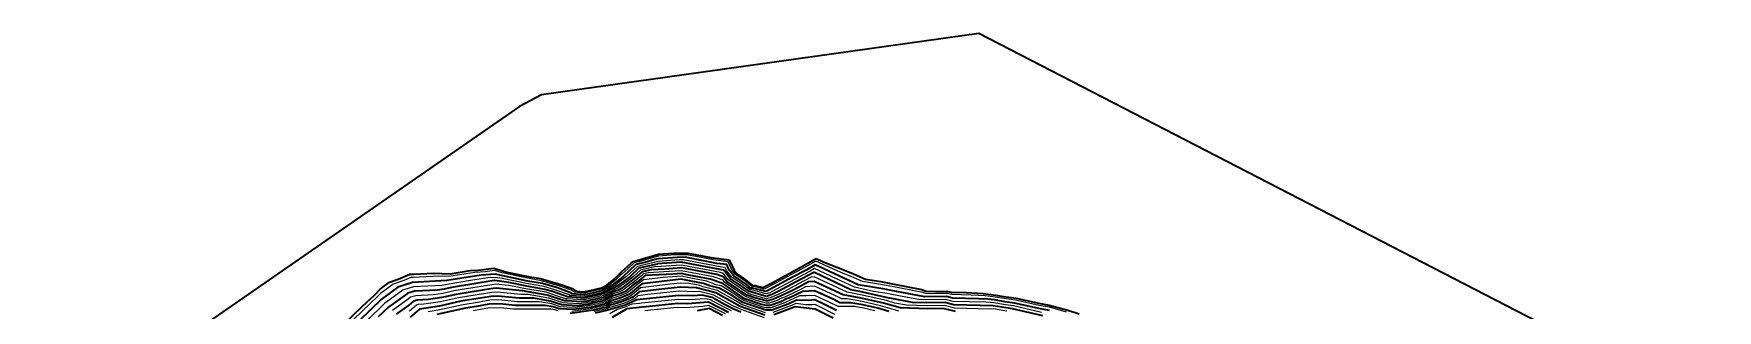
# Model space of a CAD drawing. Header units: millimetres. Extents: x -859836 to 307983, y -308065 to 649894.
# Drawn here: x -696010 to -314593, y 337001 to 399827 of the extents above; entities that cross this region are included whole.
import ezdxf

# ---------------------------------------------------------------- set-up
doc = ezdxf.new("R2010")
doc.units = ezdxf.units.MM
for name, color, linetype, lineweight in [('C-TOPO', 7, 'Continuous', 9), ('C-TOPO-MAJR', 7, 'Continuous', 35), ('C-TOPO-MINR', 7, 'Continuous', 9)]:
    doc.layers.add(name, color=color, linetype=linetype, lineweight=lineweight)

msp = doc.modelspace()

# ---------------------------------------------------------------- linework, layer by layer
at = {"layer": 'C-TOPO', "lineweight": 35}
for p, q in [((-481922, 399827), (-580976, 385934)), ((-305163, 308526), (-481922, 399827)), ((-580976, 385934), (-585931, 383267)), ((-585931, 383267), (-696010, 306956)), ((-562822, 345740), (-560642, 347683)), ((-560642, 347683), (-560196, 348093)), ((-560196, 348093), (-559885, 348166)), ((-559885, 348166), (-555753, 349394)), ((-555753, 349394), (-554438, 349732)), ((-554438, 349732), (-551044, 349982)), ((-551044, 349982), (-547724, 349990)), ((-547724, 349990), (-542568, 349013)), ((-542568, 349013), (-538434, 348498)), ((-538434, 348498), (-537717, 346911)), ((-522533, 346641), (-518753, 348811)), ((-518753, 348811), (-517290, 348132)), ((-517290, 348132), (-510804, 345501)), ((-617550, 341823), (-615365, 343436)), ((-615365, 343436), (-613474, 344069)), ((-613474, 344069), (-610796, 345201)), ((-610796, 345201), (-609886, 345234)), ((-609886, 345234), (-605422, 345464)), ((-605422, 345464), (-601658, 345326)), ((-601658, 345326), (-597146, 346053)), ((-597146, 346053), (-595326, 346151)), ((-595326, 346151), (-591792, 346614)), ((-591792, 346614), (-588852, 345710)), ((-588852, 345710), (-583578, 344617)), ((-583578, 344617), (-581176, 344203)), ((-581176, 344203), (-576386, 342773)), ((-566189, 342758), (-565225, 343454)), ((-565225, 343454), (-564920, 343701)), ((-564920, 343701), (-563541, 345097)), ((-563541, 345097), (-562822, 345740)), ((-537717, 346911), (-537282, 346031)), ((-537282, 346031), (-536730, 345319)), ((-536730, 345319), (-535054, 344183)), ((-535054, 344183), (-533215, 342711)), ((-529035, 343129), (-524714, 345488)), ((-524714, 345488), (-522533, 346641)), ((-510804, 345501), (-507537, 344104)), ((-507537, 344104), (-504065, 343525)), ((-504065, 343525), (-501440, 343008)), ((-621565, 337889), (-618835, 340481)), ((-618835, 340481), (-617550, 341823)), ((-576386, 342773), (-574034, 341939)), ((-574034, 341939), (-573098, 341375)), ((-573098, 341375), (-571573, 341202)), ((-571573, 341202), (-571278, 341183)), ((-571278, 341183), (-568972, 341743)), ((-568972, 341743), (-567387, 342092)), ((-567387, 342092), (-566189, 342758)), ((-533215, 342711), (-532557, 342649)), ((-532557, 342649), (-530800, 342220)), ((-530800, 342220), (-529035, 343129)), ((-501440, 343008), (-494869, 341750)), ((-494869, 341750), (-493792, 341362)), ((-493792, 341362), (-491742, 341262)), ((-491742, 341262), (-488953, 341319)), ((-488953, 341319), (-488164, 341114)), ((-488164, 341114), (-484765, 341026)), ((-484765, 341026), (-480898, 340830)), ((-480898, 340830), (-478069, 340485)), ((-478069, 340485), (-476223, 340178)), ((-476223, 340178), (-473434, 339789)), ((-473434, 339789), (-468391, 338638)), ((-625817, 333788), (-621565, 337889)), ((-468391, 338638), (-465925, 338219)), ((-465925, 338219), (-461727, 337043)), ((-461727, 337043), (-459174, 336231))]:
    msp.add_line(p, q, dxfattribs=at)
at = {"layer": 'C-TOPO-MAJR'}
for p, q in [((-559599, 347387), (-562573, 344648)), ((-557526, 347872), (-559599, 347387)), ((-554751, 347525), (-558898, 346555)), ((-555280, 348539), (-557526, 347872)), ((-554566, 348722), (-555280, 348539)), ((-554724, 347533), (-554751, 347525)), ((-554716, 347535), (-554724, 347533)), ((-549328, 347933), (-554716, 347535)), ((-550256, 349040), (-554566, 348722)), ((-548451, 349045), (-550256, 349040)), ((-549307, 347933), (-549328, 347933)), ((-539715, 346115), (-549307, 347933)), ((-541257, 347682), (-548451, 349045)), ((-539010, 347401), (-541257, 347682)), ((-538620, 346539), (-539010, 347401)), ((-518969, 347345), (-521024, 346166)), ((-509221, 342820), (-518969, 347345)), ((-610210, 343355), (-613498, 342256)), ((-602446, 343755), (-610210, 343355)), ((-594599, 345020), (-602446, 343755)), ((-591696, 343789), (-601377, 342193)), ((-591433, 345190), (-594599, 345020)), ((-591602, 343804), (-591696, 343789)), ((-591565, 343806), (-591602, 343804)), ((-588337, 343308), (-591565, 343806)), ((-584074, 343665), (-591433, 345190)), ((-584657, 342545), (-588337, 343308)), ((-580722, 343087), (-584074, 343665)), ((-562573, 344648), (-564603, 343000)), ((-561484, 344246), (-563847, 342485)), ((-560395, 343844), (-561995, 342651)), ((-560880, 344730), (-561484, 344246)), ((-558898, 346555), (-560880, 344730)), ((-559187, 344811), (-560395, 343844)), ((-559306, 343441), (-560106, 342845)), ((-557494, 344892), (-559306, 343441)), ((-558196, 345723), (-559187, 344811)), ((-549301, 344097), (-558217, 343039)), ((-556097, 346214), (-558196, 345723)), ((-551114, 345243), (-557494, 344892)), ((-552926, 346389), (-556097, 346214)), ((-549312, 346655), (-552926, 346389)), ((-549306, 345376), (-551114, 345243)), ((-548453, 346484), (-549312, 346655)), ((-547578, 345030), (-549306, 345376)), ((-546704, 343577), (-549301, 344097)), ((-541216, 345112), (-548453, 346484)), ((-542753, 344116), (-547578, 345030)), ((-544291, 343120), (-546704, 343577)), ((-539871, 343069), (-542753, 344116)), ((-539783, 344592), (-541216, 345112)), ((-539055, 343653), (-539783, 344592)), ((-539688, 346112), (-539715, 346115)), ((-539684, 346101), (-539688, 346112)), ((-539681, 346096), (-539684, 346101)), ((-538239, 344238), (-539681, 346096)), ((-536847, 342156), (-539055, 343653)), ((-538384, 346061), (-538620, 346539)), ((-537423, 344822), (-538384, 346061)), ((-533867, 341274), (-538239, 344238)), ((-534509, 342846), (-537423, 344822)), ((-524068, 344557), (-530096, 341266)), ((-523307, 343463), (-527326, 341269)), ((-521024, 346166), (-524068, 344557)), ((-519249, 345608), (-523307, 343463)), ((-520499, 343450), (-522547, 342368)), ((-519160, 343537), (-520499, 343450)), ((-519224, 345622), (-519249, 345608)), ((-519109, 345568), (-519224, 345622)), ((-512597, 340526), (-519160, 343537)), ((-510909, 341673), (-519109, 345568)), ((-613498, 342256), (-617298, 339451)), ((-611347, 340833), (-615588, 337786)), ((-611302, 340867), (-611347, 340833)), ((-611263, 340880), (-611302, 340867)), ((-609686, 341339), (-611263, 340880)), ((-604510, 341606), (-609686, 341339)), ((-603548, 339906), (-606574, 339457)), ((-602997, 341830), (-604510, 341606)), ((-600309, 340630), (-603548, 339906)), ((-601377, 342193), (-602997, 341830)), ((-592938, 341845), (-600309, 340630)), ((-594327, 339878), (-599240, 339068)), ((-592473, 340190), (-594327, 339878)), ((-592017, 342000), (-592938, 341845)), ((-590829, 340256), (-592473, 340190)), ((-591200, 342033), (-592017, 342000)), ((-585241, 341426), (-591200, 342033)), ((-586062, 339770), (-590829, 340256)), ((-582699, 339767), (-586062, 339770)), ((-579655, 340462), (-585241, 341426)), ((-580189, 341774), (-584657, 342545)), ((-578975, 339124), (-582699, 339767)), ((-577361, 342084), (-580722, 343087)), ((-578508, 341273), (-580189, 341774)), ((-575735, 339162), (-579655, 340462)), ((-575108, 340067), (-578508, 341273)), ((-574528, 341079), (-577361, 342084)), ((-575102, 340064), (-575108, 340067)), ((-575092, 340062), (-575102, 340064)), ((-571150, 339810), (-575092, 340062)), ((-574018, 340773), (-574528, 341079)), ((-573190, 340679), (-574018, 340773)), ((-571219, 340552), (-573190, 340679)), ((-569966, 340857), (-571219, 340552)), ((-571136, 339814), (-571150, 339810)), ((-567002, 340724), (-571136, 339814)), ((-566793, 339985), (-570122, 339251)), ((-567210, 341464), (-569966, 340857)), ((-565127, 342622), (-567210, 341464)), ((-563877, 342461), (-567002, 340724)), ((-564278, 341383), (-566793, 339985)), ((-564698, 340294), (-566585, 339245)), ((-564603, 343000), (-565127, 342622)), ((-562755, 339921), (-565119, 339205)), ((-563126, 340771), (-564698, 340294)), ((-563496, 341620), (-564278, 341383)), ((-563871, 342466), (-563877, 342461)), ((-563847, 342485), (-563871, 342466)), ((-562979, 341858), (-563496, 341620)), ((-562085, 341250), (-563126, 340771)), ((-561995, 342651), (-562979, 341858)), ((-561190, 340642), (-562755, 339921)), ((-560296, 340034), (-562385, 339072)), ((-560106, 342845), (-562085, 341250)), ((-558217, 343039), (-561190, 340642)), ((-558810, 341232), (-560296, 340034)), ((-549843, 340413), (-559402, 339425)), ((-554352, 341761), (-558810, 341232)), ((-549572, 342255), (-554352, 341761)), ((-546849, 340308), (-549843, 340413)), ((-545829, 342124), (-549572, 342255)), ((-544475, 340482), (-546849, 340308)), ((-541496, 340955), (-545829, 342124)), ((-542309, 339898), (-544475, 340482)), ((-542850, 342596), (-544291, 343120)), ((-540683, 342012), (-542850, 342596)), ((-539533, 338374), (-542309, 339898)), ((-535943, 337908), (-541496, 340955)), ((-537907, 340488), (-540683, 342012)), ((-534868, 339638), (-539871, 343069)), ((-535375, 338824), (-537907, 340488)), ((-534361, 340451), (-536847, 342156)), ((-531390, 338442), (-534868, 339638)), ((-533509, 342047), (-534509, 342846)), ((-532632, 339857), (-534361, 340451)), ((-533856, 341264), (-533867, 341274)), ((-533851, 341264), (-533856, 341264)), ((-533815, 341255), (-533851, 341264)), ((-529984, 340189), (-533815, 341255)), ((-533152, 342013), (-533509, 342047)), ((-530096, 341266), (-533152, 342013)), ((-530037, 339135), (-532632, 339857)), ((-528380, 340775), (-529984, 340189)), ((-528373, 339582), (-529583, 339147)), ((-527326, 341269), (-528380, 340775)), ((-527750, 339887), (-528373, 339582)), ((-526663, 340284), (-527750, 339887)), ((-525490, 339594), (-526744, 338980)), ((-524556, 341271), (-526663, 340284)), ((-524947, 339793), (-525490, 339594)), ((-521786, 341274), (-524947, 339793)), ((-522547, 342368), (-524556, 341271)), ((-519091, 341448), (-521786, 341274)), ((-514716, 339441), (-519091, 341448)), ((-508529, 339770), (-512597, 340526)), ((-508875, 341295), (-510909, 341673)), ((-503182, 341812), (-509221, 342820)), ((-502215, 339810), (-508875, 341295)), ((-503459, 338639), (-508529, 339770)), ((-501756, 341532), (-503182, 341812)), ((-502144, 339798), (-502215, 339810)), ((-502127, 339794), (-502144, 339798)), ((-502036, 339777), (-502127, 339794)), ((-496910, 338807), (-502036, 339777)), ((-494099, 340066), (-501756, 341532)), ((-489249, 340165), (-494099, 340066)), ((-487877, 339808), (-489249, 340165)), ((-481966, 339655), (-487877, 339808)), ((-479864, 339549), (-481966, 339655)), ((-478327, 339361), (-479864, 339549)), ((-617298, 339451), (-624694, 332319)), ((-615588, 337786), (-617953, 335545)), ((-611005, 338186), (-613877, 336122)), ((-609965, 339089), (-611005, 338186)), ((-608639, 337308), (-610730, 335490)), ((-609162, 339323), (-609965, 339089)), ((-606574, 339457), (-609162, 339323)), ((-604099, 337982), (-608639, 337308)), ((-598172, 337506), (-604650, 336058)), ((-599240, 339068), (-604099, 337982)), ((-595715, 337911), (-598172, 337506)), ((-592930, 338380), (-595715, 337911)), ((-590458, 338478), (-592930, 338380)), ((-586882, 338114), (-590458, 338478)), ((-580158, 338109), (-586882, 338114)), ((-578296, 337787), (-580158, 338109)), ((-576362, 338258), (-578975, 339124)), ((-576989, 337354), (-578296, 337787)), ((-575233, 337286), (-576989, 337354)), ((-575193, 338213), (-576362, 338258)), ((-575154, 339139), (-575735, 339162)), ((-573643, 337184), (-575233, 337286)), ((-572808, 338060), (-575193, 338213)), ((-571974, 338936), (-575154, 339139)), ((-569283, 337063), (-574477, 336309)), ((-569751, 337749), (-573643, 337184)), ((-570219, 338436), (-572808, 338060)), ((-570687, 339123), (-571974, 338936)), ((-570122, 339251), (-570687, 339123)), ((-569081, 338695), (-570219, 338436)), ((-568041, 338139), (-569751, 337749)), ((-567001, 337583), (-569283, 337063)), ((-566585, 339245), (-569081, 338695)), ((-565960, 337026), (-568814, 336376)), ((-566377, 338506), (-568041, 338139)), ((-566168, 337766), (-567001, 337583)), ((-565119, 339205), (-566377, 338506)), ((-565539, 338116), (-566168, 337766)), ((-562014, 338223), (-565960, 337026)), ((-562385, 339072), (-565539, 338116)), ((-561644, 337373), (-564954, 335407)), ((-559402, 339425), (-562014, 338223)), ((-558158, 337737), (-561644, 337373)), ((-557284, 337830), (-558158, 337737)), ((-550115, 338571), (-557284, 337830)), ((-547869, 338493), (-550115, 338571)), ((-543122, 338840), (-547869, 338493)), ((-542948, 337399), (-545724, 336909)), ((-538606, 336551), (-543122, 338840)), ((-539937, 335873), (-542948, 337399)), ((-537275, 337229), (-539533, 338374)), ((-535787, 336632), (-537275, 337229)), ((-530338, 335897), (-535943, 337908)), ((-530147, 337027), (-535375, 338824)), ((-530092, 338081), (-531390, 338442)), ((-528773, 337064), (-530147, 337027)), ((-529178, 338105), (-530092, 338081)), ((-529583, 339147), (-530037, 339135)), ((-526744, 338980), (-529178, 338105)), ((-525114, 338379), (-528773, 337064)), ((-523485, 337777), (-528368, 336022)), ((-523230, 339302), (-525114, 338379)), ((-518955, 337271), (-523485, 337777)), ((-520370, 339272), (-523230, 339302)), ((-519023, 339360), (-520370, 339272)), ((-516835, 338356), (-519023, 339360)), ((-514918, 335206), (-518955, 337271)), ((-514144, 336979), (-516835, 338356)), ((-513371, 338753), (-514716, 339441)), ((-510895, 338749), (-513371, 338753)), ((-508184, 338245), (-510895, 338749)), ((-504804, 337491), (-508184, 338245)), ((-502312, 336764), (-504804, 337491)), ((-499721, 337549), (-503459, 338639)), ((-493411, 337378), (-499721, 337549)), ((-493755, 338722), (-496910, 338807)), ((-489598, 338807), (-493755, 338722)), ((-489947, 337449), (-493411, 337378)), ((-487202, 336735), (-489947, 337449)), ((-487539, 338271), (-489598, 338807)), ((-478673, 338043), (-487539, 338271)), ((-478648, 338041), (-478673, 338043)), ((-478630, 338039), (-478648, 338041)), ((-475699, 337553), (-478630, 338039)), ((-475982, 338972), (-478327, 339361)), ((-473809, 338668), (-475982, 338972)), ((-474250, 337350), (-475699, 337553)), ((-467394, 335786), (-474250, 337350)), ((-467933, 337328), (-473809, 338668)), ((-465900, 336982), (-467933, 337328))]:
    msp.add_line(p, q, dxfattribs=at)
at = {"layer": 'C-TOPO-MINR'}
for p, q in [((-559950, 347802), (-561437, 346433)), ((-558913, 348045), (-559950, 347802)), ((-556138, 347698), (-559248, 346971)), ((-555558, 349042), (-558913, 348045)), ((-555002, 348036), (-556138, 347698)), ((-554491, 349316), (-555558, 349042)), ((-554641, 348129), (-555002, 348036)), ((-549792, 348486), (-554641, 348129)), ((-550720, 349594), (-554491, 349316)), ((-549315, 347295), (-553833, 346962)), ((-548023, 349601), (-550720, 349594)), ((-548879, 348489), (-549792, 348486)), ((-548890, 347210), (-549315, 347295)), ((-540447, 345610), (-548890, 347210)), ((-540486, 346898), (-548879, 348489)), ((-542028, 348465), (-548023, 349601)), ((-538672, 348046), (-542028, 348465)), ((-538089, 346758), (-538672, 348046)), ((-518842, 348207), (-521911, 346445)), ((-513968, 345945), (-518842, 348207)), ((-612130, 343775), (-614596, 342950)), ((-610555, 344441), (-612130, 343775)), ((-610019, 344461), (-610555, 344441)), ((-604196, 344760), (-610019, 344461)), ((-601983, 344679), (-604196, 344760)), ((-596098, 345628), (-601983, 344679)), ((-597071, 343772), (-601912, 342974)), ((-593101, 344412), (-597071, 343772)), ((-593723, 345756), (-596098, 345628)), ((-591644, 346028), (-593723, 345756)), ((-591499, 344498), (-593101, 344412)), ((-589914, 345496), (-591644, 346028)), ((-589885, 344249), (-591499, 344498)), ((-583782, 344225), (-589914, 345496)), ((-584366, 343105), (-589885, 344249)), ((-580989, 343743), (-583782, 344225)), ((-576787, 342489), (-580989, 343743)), ((-563954, 344091), (-564969, 343267)), ((-563210, 343567), (-564237, 342733)), ((-563143, 344913), (-563954, 344091)), ((-562028, 344447), (-563210, 343567)), ((-562719, 345291), (-563143, 344913)), ((-560939, 344045), (-562940, 342554)), ((-561437, 346433), (-562719, 345291)), ((-561726, 344689), (-562028, 344447)), ((-559248, 346971), (-561726, 344689)), ((-559850, 343642), (-561051, 342748)), ((-560034, 344770), (-560939, 344045)), ((-558547, 346139), (-560034, 344770)), ((-558341, 344851), (-559850, 343642)), ((-557856, 343965), (-558761, 343240)), ((-555399, 346875), (-558547, 346139)), ((-557845, 345308), (-558341, 344851)), ((-553398, 344494), (-557856, 343965)), ((-556796, 345553), (-557845, 345308)), ((-552020, 345816), (-556796, 345553)), ((-553833, 346962), (-555399, 346875)), ((-550207, 344670), (-553398, 344494)), ((-549309, 346016), (-552020, 345816)), ((-549304, 344737), (-550207, 344670)), ((-548016, 345757), (-549309, 346016)), ((-547141, 344304), (-549304, 344737)), ((-541984, 344614), (-548016, 345757)), ((-543522, 343618), (-547141, 344304)), ((-541360, 342833), (-543522, 343618)), ((-539827, 343830), (-541984, 344614)), ((-539349, 346757), (-540486, 346898)), ((-539739, 345353), (-540447, 345610)), ((-539463, 343361), (-539827, 343830)), ((-538647, 343946), (-539739, 345353)), ((-538359, 342613), (-539463, 343361)), ((-539152, 346320), (-539349, 346757)), ((-539033, 346078), (-539152, 346320)), ((-537831, 344530), (-539033, 346078)), ((-535335, 341700), (-538647, 343946)), ((-537736, 346044), (-538089, 346758)), ((-534188, 342060), (-537831, 344530)), ((-537015, 345115), (-537736, 346044)), ((-534830, 343633), (-537015, 345115)), ((-533336, 342438), (-534830, 343633)), ((-524448, 345105), (-529472, 342362)), ((-523688, 344010), (-528711, 341267)), ((-521911, 346445), (-524448, 345105)), ((-520136, 345887), (-523688, 344010)), ((-519856, 344539), (-522927, 342916)), ((-519097, 346484), (-520136, 345887)), ((-519194, 344582), (-519856, 344539)), ((-515952, 343095), (-519194, 344582)), ((-514165, 344194), (-519097, 346484)), ((-510065, 342247), (-514165, 344194)), ((-510152, 344397), (-513968, 345945)), ((-508230, 343576), (-510152, 344397)), ((-503701, 342820), (-508230, 343576)), ((-618202, 340056), (-619808, 338532)), ((-617446, 340846), (-618202, 340056)), ((-614596, 342950), (-617446, 340846)), ((-614323, 340142), (-616443, 338618)), ((-611142, 339534), (-614732, 336954)), ((-612400, 341561), (-614323, 340142)), ((-610736, 342117), (-612400, 341561)), ((-610629, 339980), (-611142, 339534)), ((-609948, 342347), (-610736, 342117)), ((-609424, 340331), (-610629, 339980)), ((-603478, 342680), (-609948, 342347)), ((-605542, 340531), (-609424, 340331)), ((-603272, 340868), (-605542, 340531)), ((-599775, 339849), (-603823, 338944)), ((-602721, 342793), (-603478, 342680)), ((-600843, 341411), (-603272, 340868)), ((-601912, 342974), (-602721, 342793)), ((-592244, 342829), (-600843, 341411)), ((-593632, 340862), (-599775, 339849)), ((-592245, 341095), (-593632, 340862)), ((-591014, 341144), (-592245, 341095)), ((-591789, 342906), (-592244, 342829)), ((-591385, 342922), (-591789, 342906)), ((-588442, 342622), (-591385, 342922)), ((-585651, 340598), (-591014, 341144)), ((-586789, 342367), (-588442, 342622)), ((-584949, 341986), (-586789, 342367)), ((-583970, 340596), (-585651, 340598)), ((-579922, 341118), (-584949, 341986)), ((-580455, 342431), (-584366, 343105)), ((-579315, 339793), (-583970, 340596)), ((-577934, 341678), (-580455, 342431)), ((-579081, 340867), (-579922, 341118)), ((-576048, 338710), (-579315, 339793)), ((-577357, 340256), (-579081, 340867)), ((-574818, 340573), (-577934, 341678)), ((-575421, 339614), (-577357, 340256)), ((-574237, 341585), (-576787, 342489)), ((-575134, 339603), (-575421, 339614)), ((-571557, 339374), (-575134, 339603)), ((-574560, 340418), (-574818, 340573)), ((-574141, 340370), (-574560, 340418)), ((-573477, 341127), (-574237, 341585)), ((-571185, 340181), (-574141, 340370)), ((-572239, 340987), (-573477, 341127)), ((-571254, 340923), (-572239, 340987)), ((-570921, 339466), (-571557, 339374)), ((-569381, 341378), (-571254, 340923)), ((-570551, 340335), (-571185, 340181)), ((-570642, 339530), (-570921, 339466)), ((-566897, 340354), (-570642, 339530)), ((-567106, 341094), (-570551, 340335)), ((-566689, 339615), (-569602, 338973)), ((-567314, 341834), (-569381, 341378)), ((-565752, 342702), (-567314, 341834)), ((-564502, 342542), (-567106, 341094)), ((-564067, 341928), (-566897, 340354)), ((-564488, 340839), (-566689, 339615)), ((-564909, 339750), (-566481, 338875)), ((-564969, 343267), (-565752, 342702)), ((-562570, 339497), (-565329, 338660)), ((-562940, 340346), (-564909, 339750)), ((-564237, 342733), (-564502, 342542)), ((-563311, 341196), (-564488, 340839)), ((-563681, 342045), (-564067, 341928)), ((-563426, 342163), (-563681, 342045)), ((-562940, 342554), (-563426, 342163)), ((-562532, 341554), (-563311, 341196)), ((-561637, 340946), (-562940, 340346)), ((-560743, 340338), (-562570, 339497)), ((-561051, 342748), (-562532, 341554)), ((-559849, 339729), (-562200, 338647)), ((-559162, 342942), (-561637, 340946)), ((-558513, 342135), (-560743, 340338)), ((-559106, 340329), (-559849, 339729)), ((-558761, 343240), (-559162, 342942)), ((-556877, 340593), (-559106, 340329)), ((-551826, 342929), (-558513, 342135)), ((-549979, 339492), (-558343, 338628)), ((-549708, 341334), (-556877, 340593)), ((-549436, 343176), (-551826, 342929)), ((-547359, 339400), (-549979, 339492)), ((-546339, 341216), (-549708, 341334)), ((-547565, 343111), (-549436, 343176)), ((-546266, 342851), (-547565, 343111)), ((-543799, 339661), (-547359, 339400)), ((-545152, 341303), (-546339, 341216)), ((-545060, 342622), (-546266, 342851)), ((-541903, 340426), (-545152, 341303)), ((-544339, 342360), (-545060, 342622)), ((-541090, 341483), (-544339, 342360)), ((-542716, 339369), (-543799, 339661)), ((-537738, 338141), (-541903, 340426)), ((-540277, 342540), (-541360, 342833)), ((-536925, 339198), (-541090, 341483)), ((-538889, 341779), (-540277, 342540)), ((-537623, 340946), (-538889, 341779)), ((-534614, 340044), (-538359, 342613)), ((-535121, 339231), (-537623, 340946)), ((-534107, 340858), (-535335, 341700)), ((-532011, 339150), (-534614, 340044)), ((-533682, 341656), (-534188, 342060)), ((-533253, 340565), (-534107, 340858)), ((-533501, 341638), (-533682, 341656)), ((-531956, 341261), (-533501, 341638)), ((-532802, 342387), (-533336, 342438)), ((-530010, 339662), (-533253, 340565)), ((-530510, 341827), (-532802, 342387)), ((-530040, 340728), (-531956, 341261)), ((-529472, 342362), (-530510, 341827)), ((-529238, 341020), (-530040, 340728)), ((-529785, 339668), (-530010, 339662)), ((-529188, 339883), (-529785, 339668)), ((-528711, 341267), (-529238, 341020)), ((-528880, 340033), (-529188, 339883)), ((-527522, 340529), (-528880, 340033)), ((-526620, 339741), (-527559, 339281)), ((-525941, 341270), (-527522, 340529)), ((-525805, 340038), (-526620, 339741)), ((-522927, 342916), (-525941, 341270)), ((-523171, 341272), (-525805, 340038)), ((-524089, 339547), (-524360, 339448)), ((-522508, 340288), (-524089, 339547)), ((-522167, 341821), (-523171, 341272)), ((-521078, 340273), (-522508, 340288)), ((-521143, 342362), (-522167, 341821)), ((-519126, 342493), (-521143, 342362)), ((-519057, 340404), (-521078, 340273)), ((-513657, 339984), (-519126, 342493)), ((-515776, 338899), (-519057, 340404)), ((-511753, 341100), (-515952, 343095)), ((-512984, 339640), (-513657, 339984)), ((-511746, 339638), (-512984, 339640)), ((-508702, 340532), (-511753, 341100)), ((-508356, 339007), (-511746, 339638)), ((-509048, 342058), (-510065, 342247)), ((-505718, 341315), (-509048, 342058)), ((-502787, 339213), (-508702, 340532)), ((-502663, 340805), (-505718, 341315)), ((-501570, 342400), (-503701, 342820)), ((-501941, 340663), (-502663, 340805)), ((-498068, 339921), (-501941, 340663)), ((-494552, 341056), (-501570, 342400)), ((-495505, 339436), (-498068, 339921)), ((-493919, 340828), (-494552, 341056)), ((-489424, 339486), (-493927, 339394)), ((-492712, 340769), (-493919, 340828)), ((-489075, 340844), (-492712, 340769)), ((-487708, 339040), (-489424, 339486)), ((-488045, 340576), (-489075, 340844)), ((-483612, 340462), (-488045, 340576)), ((-480472, 340302), (-483612, 340462)), ((-478175, 340022), (-480472, 340302)), ((-476124, 339681), (-478175, 340022)), ((-473588, 339328), (-476124, 339681)), ((-619808, 338532), (-625355, 333183)), ((-617626, 337498), (-623173, 332149)), ((-616443, 338618), (-617626, 337498)), ((-609302, 338198), (-610867, 336838)), ((-608900, 338316), (-609302, 338198)), ((-607606, 338382), (-608900, 338316)), ((-603823, 338944), (-607606, 338382)), ((-604374, 337020), (-606644, 336683)), ((-598706, 338287), (-604374, 337020)), ((-595021, 338895), (-598706, 338287)), ((-593158, 337475), (-596409, 336927)), ((-592702, 339285), (-595021, 338895)), ((-590272, 337590), (-593158, 337475)), ((-590643, 339367), (-592702, 339285)), ((-586472, 338942), (-590643, 339367)), ((-587293, 337286), (-590272, 337590)), ((-578887, 337279), (-587293, 337286)), ((-581429, 338938), (-586472, 338942)), ((-578636, 338456), (-581429, 338938)), ((-577956, 337119), (-578887, 337279)), ((-576675, 337806), (-578636, 338456)), ((-577303, 336902), (-577956, 337119)), ((-575213, 337749), (-576675, 337806)), ((-575174, 338676), (-576048, 338710)), ((-573226, 337622), (-575213, 337749)), ((-572391, 338498), (-575174, 338676)), ((-569517, 337406), (-574060, 336746)), ((-569985, 338093), (-573226, 337622)), ((-570453, 338779), (-572391, 338498)), ((-569602, 338973), (-570453, 338779)), ((-568561, 338417), (-569985, 338093)), ((-567521, 337861), (-569517, 337406)), ((-566480, 337305), (-569049, 336719)), ((-566481, 338875), (-568561, 338417)), ((-566273, 338136), (-567521, 337861)), ((-566064, 337396), (-566480, 337305)), ((-565329, 338660), (-566273, 338136)), ((-565750, 337571), (-566064, 337396)), ((-562200, 338647), (-565750, 337571)), ((-563802, 337200), (-565457, 336217)), ((-561829, 337798), (-563802, 337200)), ((-560523, 338399), (-561829, 337798)), ((-558780, 338581), (-560523, 338399)), ((-558343, 338628), (-558780, 338581)), ((-556224, 337033), (-557535, 336892)), ((-550250, 337650), (-556224, 337033)), ((-548379, 337585), (-550250, 337650)), ((-544423, 337875), (-548379, 337585)), ((-543035, 338120), (-544423, 337875)), ((-539272, 336212), (-543035, 338120)), ((-541327, 338607), (-542716, 339369)), ((-537940, 336890), (-541327, 338607)), ((-536609, 337569), (-537738, 338141)), ((-535659, 338366), (-536925, 339198)), ((-535865, 337270), (-536609, 337569)), ((-535104, 337007), (-535865, 337270)), ((-533045, 337468), (-535659, 338366)), ((-530768, 337735), (-535121, 339231)), ((-530433, 335332), (-535104, 337007)), ((-530242, 336462), (-533045, 337468)), ((-530065, 338608), (-532011, 339150)), ((-530120, 337554), (-530768, 337735)), ((-528976, 337585), (-530120, 337554)), ((-529380, 338626), (-530065, 338608)), ((-527559, 339281), (-529380, 338626)), ((-525929, 338679), (-528976, 337585)), ((-524300, 338078), (-528571, 336543)), ((-524360, 339448), (-525929, 338679)), ((-523358, 338539), (-524300, 338078)), ((-521092, 338286), (-523358, 338539)), ((-519663, 338271), (-521092, 338286)), ((-518989, 338315), (-519663, 338271)), ((-517895, 337813), (-518989, 338315)), ((-514531, 336093), (-517895, 337813)), ((-513758, 337866), (-515776, 338899)), ((-510044, 337860), (-513758, 337866)), ((-508011, 337482), (-510044, 337860)), ((-504131, 338065), (-508356, 339007)), ((-505476, 336917), (-508011, 337482)), ((-501017, 337157), (-504131, 338065)), ((-500941, 338675), (-502787, 339213)), ((-499990, 336807), (-501017, 337157)), ((-498316, 338178), (-500941, 338675)), ((-493583, 338050), (-498316, 338178)), ((-493927, 339394), (-495505, 339436)), ((-489772, 338128), (-493583, 338050)), ((-487370, 337503), (-489772, 338128)), ((-480319, 338849), (-487708, 339040)), ((-479340, 337296), (-487370, 337503)), ((-479256, 338795), (-480319, 338849)), ((-478522, 337350), (-479340, 337296)), ((-478478, 338700), (-479256, 338795)), ((-477774, 337211), (-478522, 337350)), ((-475840, 338262), (-478478, 338700)), ((-475557, 336843), (-477774, 337211)), ((-474029, 338009), (-475840, 338262)), ((-467664, 336557), (-474029, 338009)), ((-468202, 338099), (-473588, 339328)), ((-465915, 337709), (-468202, 338099)), ((-462019, 336619), (-465915, 337709))]:
    msp.add_line(p, q, dxfattribs=at)

doc.saveas('drawing.dxf')
